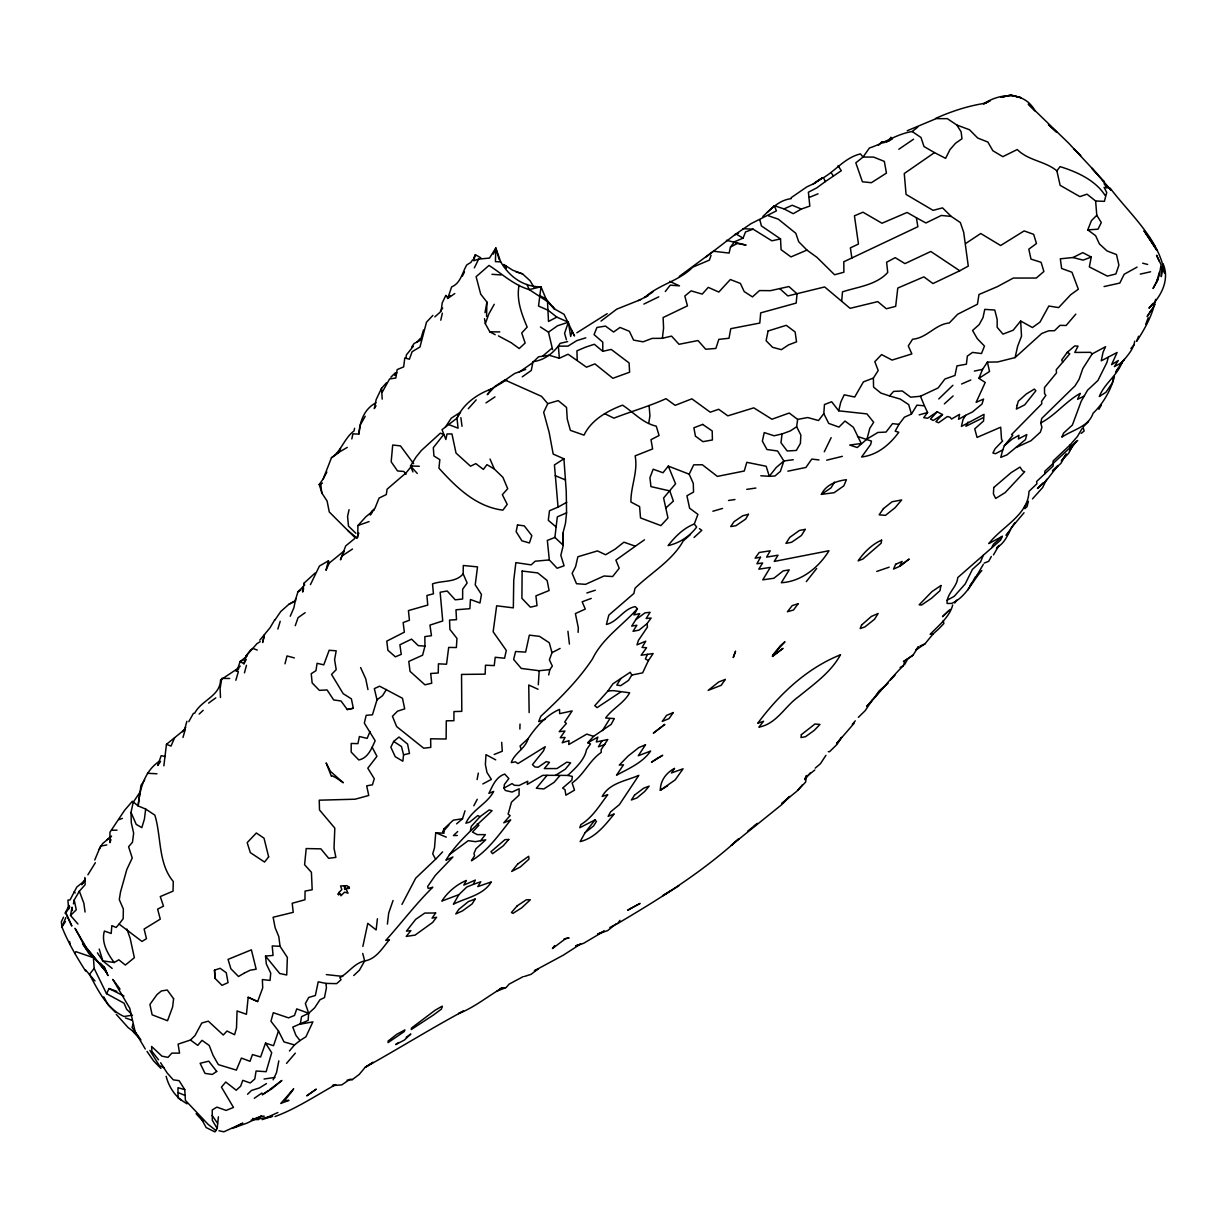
<?xml version="1.0" encoding="UTF-8"?>
<svg xmlns="http://www.w3.org/2000/svg" width="1227" height="1227" viewBox="0 0 1227 1227"><rect width="100%" height="100%" fill="white"/><g stroke="black" fill="none" stroke-linecap="round" stroke-linejoin="round"><path stroke-width="1.5" d="M519.328 372.042L531.981 363.223L538.561 356.796L549.221 355.278L559.343 358.238L568.101 354.22L586.506 367.195L594.926 363.898L612.84 378.299L629.604 372.21L629.098 362.947L611.199 349.419L602.764 351.321L602.779 342.164L594.067 334.618L596.935 327.471L605.478 326.091L613.592 332.026L620.018 327.44L629.39 331.321L633.592 340.124L643.055 341.827L652.15 338.391L662.365 338.315L671.537 336.091L679.022 344.296L698.01 340.539L705.694 349.235L715.878 348.453L718.823 339.373L729.007 338.253L730.771 328.683L759.804 323.054L760.694 312.87L796.17 303.084L797.059 293.805L788.9 286.535L770.495 290.661L759.467 290.569L752.473 296.888L744.206 291.581L740.402 283.452L730.341 279.526L718.807 292.057L708.255 287.363L702.227 294.097L691.092 290.86L684.819 296.029L687.442 305.86L663.117 317.548L663.577 328.161L662.365 338.315M1096.785 215.292L1091.432 220.63L1087.766 229.894L1098.042 229.188L1101.294 222.532L1096.785 215.292L1095.619 200.998L1087.015 194.173L1079.852 196.611L1060.143 185.338L1056.876 170.86C1045.189 161.044 1028.379 160.752 1017.244 149.525L1002.812 156.673L992.842 150.722L987.888 142.071L977.689 138.022L969.499 129.755L956.784 125.001L947.367 118.666L936.14 118.636L907.213 130.752M382.21 399.128L381.536 388.315L386.474 382.778M981.83 570.509C972.029 581.567 966.278 597.043 951.554 603.439L947.075 603.469C946.462 593.515 957.106 587.319 957.72 577.61L1000.572 540.125L1002.275 536.337L988.824 543.592C1001.861 526.582 1028.211 515.171 1028.993 491.367L1036.953 483.745L1036.57 481.536L1044.837 473.775L1044.867 471.153L1077.735 440.478M463.162 573.883L463.3 565.494L477.533 566.874L475.232 584.834L481.459 594.451L479.972 602.978L470.432 599.497L469.88 608.684L455.984 609.773L456.49 619.681L449.542 620.08L449.91 629.436L456.95 638.408L456.383 647.534L448.683 647.427L446.536 664.221L438.438 663.838L438.238 673.01L430.708 673.485L431.735 683.224L424.956 684.819L410.033 671.353L408.806 661.43L422.609 655.187L424.956 646.138L424.849 636.614L431.459 635.693L429.941 625.11L442.732 620.969L440.14 592.258L447.18 590.985L455.232 599.819L462.64 599.021L462.656 589.205L467.134 583.024L463.162 573.883C455.554 582.932 442.625 580.187 432.517 583.899L433.438 593.807L426.904 595.494L427.763 605.08L408.438 610.586L409.435 620.264L403.146 622.549L404.358 632.181L386.781 641.123L387.885 650.249L395.355 656.828L401.244 654.374L399.895 644.773L411.551 639.129L418.269 645.617L424.956 646.138M374.327 509.911L365.876 516.766L357.931 525.524L357.732 537.472L356.72 538.178L358.882 533.116M566.567 512.84L557.319 516.874L554.895 537.426L547.334 540.432L549.328 559.926L557.135 568.254L564.083 565.785L560.831 555.294L563.285 545.325L562.886 533.346L565.478 523.362L566.567 512.84L566.245 491.429L563.929 458.791L553.193 454.097L549.144 432.364L543.668 412.318L547.763 403.668L558.224 400.615L566.521 407.395L567.257 419.082L570.386 430.355L584.021 435.156C591.123 420.063 607.334 410.907 622.534 405.155C633.822 412.471 642.595 423.054 656.246 426.152L659.083 435.508L651 439.665L652.611 448.944L635.141 455.861C638.209 471.751 630.586 486.69 630.923 502.027L639.604 506.598L640.525 517.932L660.908 525.601L667.963 517.963L663.592 497.993L675.556 483.791L668.301 466.107L662.979 472.748L653.163 469.205L649.942 477.732L650.954 486.613L669.804 490.923L673.362 501.091L665.801 508.009M201.535 1119.009L206.136 1127.552L214.909 1131.908L217.194 1128.472L212.317 1120.328L212.225 1109.99L216.888 1107.107L226.09 1110.42L233.483 1107.444L221.443 1087.122L225.737 1082.045L236.228 1090.22L240.691 1086.156L242.747 1080.343L250.231 1082.966L254.787 1078.978L256.09 1071.002L266.136 1071.708L271.704 1052.705L265.523 1043.103L260.615 1056.968L252.486 1054.576L250.001 1061.309L241.397 1058.073L236.382 1070.097L218.375 1064.637L213.084 1055.419L209.188 1045.419L202.01 1040.343L197.762 1045.373L190.476 1040.021L178.084 1044.146L179.556 1053.134L171.841 1053.119L168.007 1057.367L161.918 1056.156L151.611 1046.462L151.903 1051.309L158.559 1059.806M216.105 1130.634L208.023 1124.285L185.4 1100.358L184.756 1089.622L177.976 1087.72L178.084 1097.996L187.01 1103.84M519.88 729.037L520.018 724.053M480.785 257.823L475.37 254.679L473.745 260.738L478.653 259.112L489.466 258.084L495.8 248.084L495.432 261.658L500.723 261.888C509.266 276.52 523.193 287.041 541 286.811L545.984 298.821L554.159 308.744L564.067 314.327L574.512 335.983L571.307 329.986M529.144 712.596L528.745 685.019L538.039 689.252M465.018 810.802L462.502 818.762L453.315 820.157L443.867 828.915L443.99 833.24L435.738 832.704L434.511 847.826L432.732 853.823L435.585 859.253L415.723 878.149L401.965 904.391M578.101 632.38L578.3 627.672L575.386 613.577L585.279 609.083L582.165 601.797L591.23 598.423M265.523 956.063L279.725 973.502L286.719 974.99L287.363 957.428L280.047 946.293L272.225 945.925L273.054 955.434L265.523 956.063L266.336 964.008L270.722 973.149L270.063 980.419L262.363 979.56L262.716 987.873L257.639 1001.569L248.191 997.275L246.428 1014.284L237.056 1010.956L236.52 1027.827L234.587 1034.698L226.995 1031.033L223.253 1035.005L208.299 1021.155L201.765 1023.027L195.032 1035.542L190.476 1040.021M217.194 1128.472L218.406 1116.831M823.808 413.622L824.467 404.542L831.661 401.75L838.731 410.83L866.937 413.898L873.67 422.287L869.79 428.361L866.983 439.067L857.259 447.533L849.682 445.064L861.247 443.499L853.363 427.272L844.989 421.045L838.946 427.103L828.7 423.392L823.808 413.622L818.532 420.539L807.703 417.533L797.657 419.404L789.222 413.024L771.936 419.235L753.777 407.855L727.841 415.846L718.654 409.266L710.264 412.211L691.859 398.836L675.141 405.339L666 398.668C649.037 406.382 631.153 411.444 613.868 418.162L604.558 413.606M308.667 1013.272L308.13 1020.45L292.778 1027.091L295.906 1035.327L300.001 1040.542L305.922 1036.784L312.885 1021.876L300.247 1024.162L301.551 1016.692L308.667 1013.272L314.618 1007.858L319.986 999.729L324.495 997.597L326.428 987.643L325.937 983.41L318.222 981.815L315.354 995.511L308.759 997.428L305.37 1003.533L308.667 1013.272L296.75 1008.901L294.511 1015.45L288.529 1017.858L273.284 1012.704L270.952 1021.232L278.483 1030.987L283.989 1041.892L294.48 1044.959L300.001 1040.542M486.567 316.474L486.935 302.072L480.708 294.158L476.107 276.688L489.021 265.431C501.981 273.759 513.607 285.001 529.19 289.587L541 286.811L538.53 306.044L548.239 310.324L556.828 317.133L568.346 322.21L570.678 336.474L571.935 331.735M519.052 285.354C516.245 299.817 521.628 313.974 527.165 327.103L521.72 332.946L525.141 343.039L519.22 348.529L511.168 342.716L498.453 335.907M1082.076 428.606L1077.367 436.582L1069.929 445.11L1069.683 447.901L1076.355 441.168L1069.499 450.938L1072.643 444.665L1068.809 453.085L1061.324 460.999L1066.248 453.913L1060.88 463.407L1052.444 470.877L1057.904 465.616L1046.462 480.417L1037.428 488.484L1043.134 482.917M841.645 301.259L842.52 291.827C858.01 286.811 876.293 285.063 887.734 272.455L886.6 262.241L895.204 257.655L904.959 263.606L930.818 251.489L959.775 270.768L968.272 266.121L963.686 232.286L960.342 222.547L951.17 216.381L942.52 207.869L933.072 210.354L906.063 194.433L904.268 173.528L934.483 152.608L945.618 158.36L949.974 149.602L955.526 143.252L961.983 138.743L961.109 131.78L956.784 125.001M377.41 918.762L376.137 929.928L367.793 923.348L362.855 946.431M387.395 924.115L388.698 913.057L393.069 900.48M144.648 779.851L140.952 785.449L138.145 805.94L145.676 809.053L154.863 815.127C161.489 836.891 157.961 863.379 173.283 881.477L173.038 891.139L160.262 896.584L163.498 906.124L157.623 909.161L160.277 919.13L144.111 929.038L146.458 938.67L141.979 941.446L119.096 924.084L116.166 927.459L111.841 925.649L111.182 933.486L104.402 931.048C101.059 942.183 107.577 953.885 114.249 962.489L118.82 959.775L125.338 965.051L134.356 957.704L130.169 938.348L126.918 929.069M185.216 729.083L166.458 744.344L163.866 765.832M403.576 754.804L402.855 761.2L395.217 756.691L390.846 747.166L393.698 741.415L398.974 737.028L407.579 744.068L409.481 753.439L403.576 754.804L401.49 746.568L393.698 741.415M449.327 854.682L468.285 840.664L475.478 841.661L485.739 839.805L475.999 848.716L473.99 853.348L474.573 855.725L471.398 860.771C487.686 851.047 498.96 834.728 510.693 819.927L503.76 822.811L510.125 815.587L508.131 814.176L511.475 802.167L519.036 795.188L519.144 788.777L512.073 792.059L505.325 790.479L503.99 788.087L504.404 784.467L508.852 778.562L504.726 774.084C495.877 776.982 492.656 785.817 488.883 793.394L493.653 791.446C487.073 804.13 471.935 809.697 465.877 823.179L469.558 822.182L477.794 815.556L480.018 816.676L489.174 809.943L492.104 810.694C475.999 826.308 457.809 840.802 445.922 860.188L452.932 856.983L435.34 875.372L427.594 886.554L428.238 888.486L432.794 887.228C415.999 903.67 401.612 922.811 385.799 940.388L389.404 939.759C382.425 947.965 376.198 959.069 364.664 960.956C354.281 963.149 348.575 972.934 339.864 977.582L341.029 979.744L336.643 983.625L325.937 983.41M796.645 426.751L790.295 430.938L782.059 433.929L780.97 442.763L787.197 450.969L796.323 450.462L800.403 443.422L800.848 435.033L796.645 426.751L797.657 419.404M145.676 809.053L144.418 819.099L141.826 827.627L136.228 824.391L131.013 812.397L133.222 802.289L139.556 792.795M539.19 670.724L521.26 668.439L513.638 659.451L515.601 651.506L525.631 652.104L529.358 635.141L539.466 636.353L549.282 642.749L551.981 652.657L549.389 659.85L552.365 666.092L549.819 669.62L539.19 670.724L538.3 684.743M405.938 358.207L406.382 354.91L413.254 346.351M1138.595 336.275L1136.585 341.367C1145.021 328.698 1152.859 314.434 1155.65 299.327M660.31 790.295C660.325 780.617 666.169 772.872 674.574 768.332L671.476 772.933L683.086 768.792L675.187 779.866L660.31 790.295L667.611 785.786M1124.039 359.373L1119.484 366.26C1124.515 357.962 1133.349 351.183 1134.714 341.152M952.704 604.957C949.698 617.028 938.44 625.571 930.143 634.328L933.149 633.914L938.778 628.853L943.854 623.546L943.287 620.632M351.812 438.944L352.885 433.883L358.867 434.051C359.756 421.613 364.189 408.836 375.983 402.824M358.867 434.051L360.309 424.941L365.217 416.29M1102.337 180.216L1104.469 181.887L1091.815 168.191L1111.095 190.139L1104.116 183.575L1107.168 187.961L1104.07 187.378L1106.739 192.532L1104.377 201.351L1095.619 200.998M648.761 423.131L649.942 415.83L649.083 405.477M806.614 775.786L805.572 782.151L798.087 789.973M315.078 573.055L304.127 583.101L302.624 592.028L303.621 588.669M485.002 312.67L486.935 302.072M77.945 924.023L70.522 915.449L72.04 907.198L72.439 910.572M477.088 779.59L478.331 773.087M965.68 243.498L980.726 233.513L1000.634 245.507L1024.131 230.921L1033.671 234.342L1036.462 243.529L1028.809 249.188L1030.987 259.112L1041.094 262.302L1043.886 271.474L1036.324 278.038L1013.303 278.069L997.321 286.673L978.977 294.495L977.444 304.235L957.658 314.25L949.269 322.977C935.173 324.281 927.045 338.054 912.581 339.235L908.271 345.953L911.876 353.913L892.075 360.078L881.584 354.588L874.805 361.674L878.21 370.493L873.379 378.085L873.563 387.103L880.894 393.069L889.514 395.938L893.655 391.382L902.32 390.984L910.633 397.18L920.465 396.26L938.149 387.916L944.913 379.02L954.974 375.447L956.953 365.891L966.401 364.189L967.351 356.091L972.551 352.41L981.493 353.545L984.468 346.091L977.275 338.652L972.566 330.492L979.192 324.572L983.011 317.624L984.775 309.357L994.775 310.048L997.168 319.495L997.168 327.287L1002.95 334.127L1013.18 330.216L1020.634 321.014L1032.413 327.517L1039.975 322.149L1048.824 306.029L1058.64 307.609L1070.665 294.756L1078.334 289.219L1071.953 272.225L1061.631 268.483L1060.312 258.805L1072.95 257.532L1082.781 252.639L1091.263 257.041L1089.346 266.919L1107.337 276.106L1115.895 273.974L1118.886 265.124L1116.493 254.572L1107.061 250.952L1099.423 243.958L1095.619 235.691L1087.766 229.894M73.436 903.854L74.203 899.989L79.341 891.201L85.123 884.744L84.862 877.428M295.738 598.684L293.897 607.794L290.232 616.245M470.401 830.587L471.26 826.431L480.018 816.676M354.572 428.284L354.02 430.953C344.25 438.146 341.336 451.229 331.459 457.748L323.238 478.837L319.173 484.558L322.103 493.147M548.714 674.957L549.819 669.62M1113.38 378.085L1112.368 382.885L1105.91 392.303L1099.315 396.52C1104.3 383.606 1116.999 375.845 1121.984 362.517L1115.634 372.333L1118.242 368.023M349.066 509.696L347.578 516.475L348.483 526.107L355.861 533.27M1002.766 449.864L1000.772 457.349L1006.953 454.864L1025.419 439.634L1026.8 434.542L1018.441 438.975L1018.947 435.294L1012.168 439.082L1004.33 445.738L1002.766 449.864L995.557 453.699L992.904 453.039L995.189 448.607L1002.582 440.999L1001.523 439.312L1000.711 427.195L977.06 437.41L974.744 428.867L983.548 420.999L984.023 414.327L961.447 426.413L962.965 419.665L965.511 415.386L972.474 411.95L981.983 404.066L983.563 399.082L976.14 402.349L985.22 382.487L978.901 378.33L982.551 369.373L987.413 362.103L997.689 361.965L1015.082 357.578L1041.723 333.499L1048.594 330.83L1054.53 330.676L1060.021 325.339L1066.125 325.492L1075.803 314.127M440.784 320.201L442.349 313.146M339.173 892.366L337.824 894.146L338.652 894.682L339.173 892.366L341.827 889.529L340.554 885.971L347.026 885.695L349.189 887.29L349.358 888.333L345.891 888.762L344.45 885.863L344.649 889.452M851.875 258.161L850.388 247.869L858.455 244.05L854.437 215.829L862.98 212.21L881.983 223.237L907.121 212.455L916.37 217.746L917.873 226.719L843.793 261.78L843.885 272.225L834.575 274.756L816.998 257.379L806.937 250.093L790.955 256.918L781.093 249.695L780.525 238.928L771.875 240.814L753.117 229.173L745.525 231.934L743.087 238.13L734.574 241.719L730.479 247.056L729.099 253.084L713.439 251.228L679.252 276.428M1015.082 357.578L1017.658 346.244L1021.524 336.183L1020.634 321.014M838.731 410.83L840.74 402.18L844.222 394.803L854.698 397.027L863.425 381.873L873.379 378.085M1016.247 447.456L1030.956 440.738L1040.327 432.226L1041.938 427.333L1040.711 422.993L1041.784 418.376L1075.036 385.861L1079.131 379.22L1082.797 368.606L1092.168 353.913L1105.573 346.689L1103.042 352.241L1101.263 360.83L1117.107 352.471L1111.601 364.618L1118.272 360.508L1114.361 366.612L1120.067 363.606L1123.963 359.956M264.449 634.712L262.609 642.534L264.234 636.046M285.001 663.807L286.995 655.939L294.373 657.917M238.667 668.715L236.857 671.276L240.109 661.568L243.974 663.761L245.891 656.215L250.385 650.218L252.946 648.423L257.225 650.065M310.431 584.65L319.449 566.03L328.407 560.846L325.983 570.31L329.235 563.086L344.296 550.831L340.446 559.834L345.707 545.923L354.542 538.668M1108.272 357.272L1106.938 362.41L1097.92 380.508L1087.582 390.171L1081.217 401.229L1072.383 425.033L1063.61 433.054L1061.815 437.165C1072.551 429.787 1088.533 426.965 1093.088 413.254C1103.334 403.376 1110.788 390.232 1114.453 376.52M549.328 559.926L535.187 561.214L531.153 564.88L515.861 562.61L513.745 580.371L513.331 607.856L496.659 605.801L493.147 631.767L506.276 650.402L504.588 658.224L495.217 657.273L494.236 665.601L485.493 665.203L485.156 674.16L461.551 674.421L461.797 711.353L453.959 711.568L453.898 720.694L446.291 720.816L446.122 739.007L430.631 738.792L430.784 747.396L423.698 748.209L396.643 726.568L392.456 716.277L397.533 711.169L404.711 708.853L402.471 698.27L379.618 686.2L374.342 688.608L377.011 699.835L372.441 714.804L366.183 715.326L364.327 723.148L375.171 740.755C371.597 748.439 368.161 758.01 358.805 759.973L351.167 752.059L351.198 743.47L357.931 743.623L359.404 736.537L367.149 738.378L370.017 731.522M278.82 1060.88L276.535 1072.582L273.13 1079.837M244.464 672.856L246.474 665.31M184.357 730.464L186.887 721.292M182.992 737.458L185.308 729.298M1159.515 271.842L1156.524 282.072L1153.043 288.514L1158.227 278.882L1156.524 282.072L1159.208 275.554L1161.095 264.787L1156.57 255.231L1159.224 261.228M235.845 680.264L238.375 671.614M133.022 1024.177L132.056 1027.382L140.936 1039.944M423.499 330.032L420.401 340.339L414.128 343.483L411.643 347.134M277.854 629.052L280.201 621.322M303.268 586.598L297.931 591.813L295.201 600.77L288.805 604.359L280.738 611.537L274.833 620.187M879.82 691.108L866.676 706.476C879.483 693.163 890.235 678.454 903.455 665.617L904.345 662.718M443.867 828.915L442.855 831.921L448.867 825.127M94.755 860.004L100.537 846.139L106.81 844.928M711.047 255.308L709.405 260.109L692.672 267.195C679.681 280.799 658.776 284.465 644.65 297.532L652.856 291.949M295.247 625.709L298.069 617.672L305.14 612.702M110.967 839.713L109.924 842.612L109.955 832.197L124.648 810.234L132.378 801.246L138.145 805.94C139.633 789.099 144.679 770.786 159.694 761.031M646.951 623.745L639.052 630.111L633.04 631.307L636.844 625.249L631.706 626.123L635.77 619.696L645.034 612.825L650.111 612.319L646.154 618.485L651.138 618.04L646.951 623.745L647.488 626.997L638.423 640.417L636.982 644.865L645.77 641.184L642.058 647.442L646.583 647.703L641.107 655.233L653.132 653.546L648.393 660.586L642.641 672.856L631.813 675.049L628.546 680.371L620.724 685.663L616.782 685.08L620.939 678.454L630.218 672.258L631.813 675.049M495.217 334.71L489.834 331.857L485.325 323.744L488.837 313.943L494.251 304.296M983.287 555.248L980.511 562.058L972.397 569.42L965.204 583.945L954.192 596.368L947.029 600.279M694.283 524.021L696.645 527.043C689.896 536.245 679.221 543.208 668.117 545.601C674.973 536.736 683.638 528.07 694.283 524.021L697.918 514.374L689.605 508.193L686.921 495.754L693.531 492.088L693.301 483.453L689.191 474.189L668.301 466.107M1145.696 324.342L1148.242 317.716M381.536 388.315L376.168 399.557L374.296 408.576L376.014 405.738M493.346 254.127L495.8 248.084L500.723 261.888M806.308 775.541L804.605 779.636L810.28 772.857M278.483 1030.987L273.544 1045.711L265.523 1043.103M831.154 437.656L824.283 451.797M65.813 917.658L61.917 926.876C67.991 942.367 76.626 956.953 85.568 971.017M620.678 691.982L597.104 707.626L594.758 705.694L607.948 690.97L613.285 690.632L629.65 692.795C623.745 703.424 612.396 708.531 605.617 718.01L614.344 718.593L611.107 724.405L593.561 736.353L586.782 734.099L568.761 744.559L569.021 740.602L562.227 742.795L565.064 737.458L560.294 737.734L564.926 731.047L559.19 731.675L566.353 723.455L564.711 721.997L572.135 710.924L559.665 713.623L559.527 709.405C546.429 714.988 536.015 726.813 528.131 738.608C525.463 748.562 514.466 753.087 511.245 762.611L515.355 761.86L517.978 763.562L545.233 746.691L543.408 751.001L532.472 764.62L534.88 766.921L538.147 767.258L546.26 761.645L549.497 762.335L544.313 768.577L556.951 768.562L566.782 762.182L570.616 762.811L565.294 769.191L555.524 775.341L542.825 775.326L527.273 784.421L527.763 781.246L519.067 785.495L514.358 785.265L512.058 783.593L503.99 788.087M174.556 737.872L171.013 746.077L166.458 744.344M647.457 654.328L645.387 658.945L648.393 660.586M1014.867 522.748C1008.579 530.938 1006.738 541.935 997.091 547.349M69.249 905.495L65 913.241M340.539 448.561L338.545 452.84L331.459 457.748M473.285 884.391L475.309 880.081L463.821 885.112L466.352 880.449C456.567 884.529 447.564 892.167 441.873 901.063L458.929 894.621L466.781 887.029L473.285 884.391L480.769 881.784L477.809 886.6L491.352 881.906C483.162 895.25 466.475 897.673 453.392 904.176L458.929 894.621M63.513 917.183L61.35 921.738L61.917 926.876L65.506 921.477M445.846 295.339L442.195 302.931L441.107 311.29L434.849 316.888M689.191 474.189L693.7 464.849L702.335 464.757L717.381 476.398L744.252 471.015L746.814 462.334L766.169 466.26L769.283 476.306L774.958 475.999L780.387 471.352L783.869 460.969L777.581 450.984L766.982 449.527L762.366 441.153L764.222 432.579L774.099 435.784L782.059 433.929M131.335 1013.962L126.657 1009.3L124.034 1003.195L106.55 993.686L109.065 988.563L116.841 991.355M473.561 258.391L475.37 254.679M474.343 267.854L478.653 259.112M1046.692 479.312L1042.613 487.579L1032.505 498.868M462.395 276.09L464.481 271.919M991.784 547.595L993.471 544.221L1002.275 536.337M74.893 953.578L75.859 951.646L93.421 957.689L94.157 968.425L106.55 993.686M968.026 422.073L965.894 426.26L983.103 417.747M290.155 1093.426L293.652 1088.855L280.768 1103.456L288.974 1100.374L284.603 1100.619L291.52 1091.861M890.971 137.225L889.1 140.829L883.823 142.071M243.974 663.761L246.259 659.359M323.238 478.837L326.842 472.058M473.821 805.771L477.257 799.314M95.369 862.704L87.884 874.82M965.511 415.386L958.563 419.281L959.56 414.358L951.523 419.051L950.265 417.364L947.428 416.505L938.594 422.763L935.894 421.613L942.505 414.573L937.183 411.766L927.643 418.238L923.732 417.671L927.581 412.517L924.437 405.815L916.937 405.155L911.462 414.051L904.422 417.165L898.931 424.389L895.189 431.183L898.777 432.257C889.713 444.665 877.366 455.064 861.615 456.996L870.664 444.45L871.461 441.107L857.504 436.429M904.636 664.543L907.873 658.669L912.949 655.249L918.486 646.675L915.664 650.203L924.928 643.884L933.149 633.914M991.324 556.506L988.671 561.322L984.177 563.101M188.789 721.645L193.391 713.408L194.725 713.148C201.259 700.234 220.216 696.154 220.538 679.973L238.36 668.132M382.318 392.042L389.619 378.898L395.815 378.039L397.165 369.603L403.668 366.888L404.787 357.916L409.373 359.22L412.119 351.704L419.987 346.98L426.505 322.18L432.901 315.385M690.464 534.512L683.178 541.03C672.043 560.923 651.108 572.626 635.034 588.254L633.853 593.485L608.807 615.141L606.399 624.466C617.917 621.736 623.607 608.638 635.233 606.613L637.365 608.73L633.899 614.926L639.742 613.623L635.77 619.696M967.842 589.942L975.542 576.644M585.034 832.719L580.156 841.63C595.371 837.826 605.018 825.25 614.19 813.946L608.132 816.354L610.617 811.86L619.39 804.621L638.807 775.372C625.893 781.032 609.62 782.857 602.181 796.446L607.764 794.697C599.42 805.479 592.917 817.136 580.862 824.575L579.804 827.704L595.049 819.897L596.429 821.415L593.531 826.001L585.034 832.719L595.049 819.897M1098.871 409.358L1101.325 405.109M567.764 775.418L572.303 776.415L571.889 780.157L562.626 788.071L564.987 789.697L565.892 795.188L574.497 790.157L572.119 782.964C583.914 774.712 589.405 760.51 601.23 752.427L601.123 749.636L607.794 739.513L596.291 741.967L597.871 737.105L587.81 742.78L590.494 743.93L586.506 749.682C584.543 760.126 575.187 768.301 567.764 775.418L555.524 775.341M993.441 554.941L999.023 545.371L996.462 548.607M609.896 718.562L602.426 730.617M274.633 619.988L270.093 627.687L259.756 640.218M99.172 849.36L102.562 843.639L111.182 836.446M411.797 465.877L405.938 473.008L387.118 489.174L386.306 494.558L379.066 498.085L374.956 508.3L371.781 511.184L370.186 514.987L372.256 512.441M834.452 482.104L831.047 487.84L821.4 494.374L834.115 492.702L843.808 485.877L846.431 479.711C836.477 480.923 825.97 484.68 821.4 494.374M602.104 740.617L598.408 746.814L604.88 744.498M85.246 879.053L81.718 884.713L84.954 880.541L76.795 887.06L70.077 899.882L67.914 900.127L68.62 909.238M386.444 689.467L382.579 695.632L377.011 699.835M977.244 575.003L975.572 577.641L983.287 564.451M1151.432 309.94L1147.153 316.581L1154.944 304.48M854.145 723.24L836.615 743.562L841.63 737.35L837.029 744.39L829.483 751.768L828.302 751.645M825.924 755.341L820.464 763.669L815.234 768.148M69.755 906.937L65.691 913.103L71.841 926.048L66.442 914.13M445.34 427.18L451.26 418.192L460.524 412.149L456.981 418.177L442.042 429.649L445.876 439.527L446.996 433.975L451.95 433.929L456.03 453.085L470.524 466.199L475.831 463.622L483.377 469.42L486.95 464.65L494.358 469.067L502.901 477.318L507.717 488.683L502.349 494.696L507.211 504.374L502.886 510.156C475.953 506.736 456.337 487.364 438.944 468.193L439.833 459.665L433.898 455.953L433.33 447.671L443.699 434.481L440.355 433.177L421.336 450.508L416.03 457.088L410.524 465.969L412.932 471.935M470.708 262.639L472.61 259.802M875.955 695.571L879.192 690.847L888.072 683.286M609.85 927.474L617.81 923.456L619.942 920.373M1023.686 508.131L1028.41 501.291L1027.06 506.613L1024.836 508.699M954.744 603.055L956.784 600.11M607.948 690.97L612.887 683.853L620.939 678.454M182.685 731.767L185.722 727.396M969.959 585.647L971.999 582.748M160.553 761.492L157.792 765.433L161.182 755.648L165.139 756.538M872.167 700.264L865.142 710.724L858.348 717.32M1092.168 353.913L1090.481 352.333L1074.791 352.425L1078.042 346.137L1074.668 345.953L1067.291 352.318L1061.738 359.925L1062.643 362.272L1056.232 369.772L1056.524 372.885L1044.499 387.548L1044.53 393.484L1045.849 395.401L1041.539 401.382L1041.815 403.79L1011.6 434.511L1012.781 435.34L1004.33 445.738M1010.189 529.711L1006.063 535.371L1008.916 532.426M440.447 311.045L442.686 308.054M816.676 568.469L806.292 581.629M119.096 924.084L123.191 918.655L123.36 909.008L119.28 899.621L120.491 892.075L126.826 869.452L132.24 858.026L128.59 846.753L132.485 842.197L133.651 833.164L131.289 822.765L131.013 812.397M1056.876 170.86L1060.082 166.611C1077.199 172.01 1095.328 180.078 1105.282 195.676M554.619 945.649L552.426 948.532L565.647 938.655L569.098 937.934L564.052 938.885M480.585 840.786L485.371 834.636L477.196 834.621L472.472 832.075L478.867 825.25L477.272 823.716M450.002 295.554L447.732 298.452L446.367 295.753M1088.548 421.628L1083.012 427.011L1084.131 431.045L1081.156 433.407M665.279 291.505L670.249 285.155L679.482 285.86L669.666 281.351M94.157 968.425L89.464 974.376C97.991 990.128 106.979 1009.039 124.111 1016.493L132.516 1015.143M394.711 375.416L396.812 372.763M1024.024 512.748L1010.849 528.392M547.043 775.326L536.352 788.255L543.868 788.93L554.098 782.335L559.819 775.694M295.308 1053.149L286.535 1063.395M289.419 1051.002L294.48 1044.959M852.32 724.375L855.28 720.847M365.324 1067.291L373.1 1062.291L365.217 1067.275L359.22 1074.423L352.379 1079.576L347.072 1080.205M1062.643 362.272L1069.775 353.821L1067.291 352.318M1152.874 303.514L1148.932 308.161C1160.911 297.103 1170.144 279.879 1163.027 263.698M1130.895 348.545L1134.208 344.695M802.427 784.851L797.013 791.078L781.829 803.486L789.743 796.446L781.783 804.605L731.369 845.25L738.961 838.624C702.427 872.029 660.08 898.486 617.81 923.456M767.304 212.363L774.344 205.722L784.038 208.912L793.24 213.682L801.369 209.05L809.82 206.09L808.394 192.21L816.783 187.869L825.204 181.673L823.578 177.608C836.124 170.139 845.265 157.531 860.434 153.896L863.056 157.041L873.624 157.102L884.33 161.381L886.446 173.084L871.369 182.716L862.412 181.765L855.817 162.823L863.056 157.041L869.391 148.007C884.069 143.222 897.014 133.896 912.182 131.534L917.888 127.01M245.891 656.215L257.041 643.577L260.231 641.66M468.285 408.729L476.199 399.864M587.81 742.78L593.561 736.353M416.689 342.394L420.125 338.591M952.904 385.278L938.762 398.944M937.183 411.766L930.495 419.067L933.272 420.462L942.505 414.573M240.247 666.077L235.722 670.878L238.483 668.47M890.572 679.835L895.127 675.049M435.585 859.253L442.579 851.921M878.44 145.353L881.538 142.179L884.636 142.516M390.846 377.226L395.447 372.686M791.231 198.636C779.268 200.016 771.139 208.866 762.795 216.519M70.522 915.449L76.273 909.821L74.203 899.989M1069.929 445.11L1053.149 460.938L1053.088 466.045L1044.837 473.775M247.547 1094.269L251.596 1090.389L259.464 1087.95L266.489 1083.579M457.686 831.523L453.438 835.572L457.318 835.464M882.198 688.546L886.078 684.85M950.051 609.466L942.489 616.675L948.9 610.601M706.016 256.934L735.924 233.928L743.087 238.13M353.744 975.526L359.419 970.204L364.664 960.956L362.732 953.425M208.605 703.102L215.799 697.856M199.142 714.083L203.207 710.31M694.037 537.472L701.813 530.355L699.451 528.653M528.131 738.608L520.049 746.016L521.383 749.467M944.361 403.882L953.088 395.968M637.365 608.73C622.396 625.617 602.442 638.285 592.442 659.006C578.162 680.479 559.589 698.823 540.754 716.307L538.73 721.599L545.064 719.359M456.582 823.869L462.502 818.762M542.533 356.213L551.675 348.453M731.369 845.25L732.596 844.253M107.224 839.667L111.534 836.185M601.015 321.075L616.736 309.158L640.663 299.603M615.923 923.977L607.656 930.587L597.626 934.13L604.39 931.002L583.607 943.318L575.586 945.956M806.676 776.507L814.82 769.989M754.298 825.909L757.458 823.409L747.611 831.2M247.148 656.062L240.109 661.568L243.36 659.988M898.824 149.265L913.563 139.203M774.344 205.722L776.415 210.875L751.077 223.621L734.758 234.756L738.593 233.038M635.371 546.199L615.893 560.125L619.221 568.285L612.61 576.552L604.021 576L585.54 584.343L576.491 583.715L572.135 573.316L575.586 566.721L577.871 556.767L597.472 550.908L605.586 554.757L615.141 549.144L623.899 542.181L635.371 546.199L644.466 539.819M269.771 1089.484L281.873 1080.481L272.057 1088.61L262.271 1094.791L268.437 1090.466M825.204 181.673L841.293 170.722L838.056 165.66M522.242 376.858L531.276 370.477L533.024 361.658C544.481 360.309 553.99 352.747 560.156 343.345L567.61 341.581M540.417 326.995L548.469 332.149L557.595 325.738L568.346 322.21L564.589 333.315L566.429 339.726M406.152 1037.321L410.846 1034.024L404.389 1040.067L395.631 1044.576L398.591 1042.551M454.788 293.544L447.732 298.452L451.597 286.934C460.815 283.115 462.196 272.716 466.705 265.001L469.895 262.946M254.326 1098.272L261.949 1093.012M341.766 556.153L352.486 549.036M813.348 183.851L821.569 178.36M814.421 183.314L822.673 177.777L815.173 182.516M912.949 655.249L903.44 661.598L907.873 658.669M485.969 402.901L495.002 396.888M523.147 976.646L509.098 984.146L506.122 987.551L499.987 988.609M347.287 447.395L337.21 453.254M563.929 458.791L554.435 464.926L558.04 507.119L549.481 510.739L548.3 520.309L556.076 526.935M978.901 378.33L989.529 371.49L987.413 362.103M607.196 313.667L576.843 332.793M365.217 1067.275C398.162 1048.978 430.033 1029.054 463.499 1011.048L458.622 1013.487M791.124 197.716L806.937 186.826L815.572 182.838M678.807 885.879L662.58 895.771L670.709 890.909M498.177 990.373L502.134 987.95C487.548 996.431 474.512 1007.382 458.637 1013.563M866.983 439.067L877.857 432.471L886.032 432.073L892.566 423.606L898.931 424.389M297.931 591.813L300.83 590.064M488.821 390.431L501.858 382.839M1137.092 267.118L1124.193 274.25L1119.806 283.069L1104.085 286.551M558.04 507.119L566.751 502.288M234.909 1127.49L242.777 1123.134L223.897 1131.8L218.943 1130.757M886.554 142.102L892.504 138.835M900.112 667.442L903.455 665.617M482.825 783.946L491.367 779.375L486.981 772.504L485.386 764.528L485.984 754.666L495.693 759.85M730.479 247.056L737.258 243.467L746.093 245.093L726.461 240.323M658.761 296.827L643.884 304.081M551.981 652.657L560.11 648.439M556.828 317.133L548.5 321.459L547.503 301.612L529.19 289.587L527.012 284.465M638.485 300.523L648.224 295.6M288.805 604.359L295.661 600.877M506.766 380.063L500.969 382.962L514.496 373.575L525.662 369.419M1040.711 422.993C1055.373 415.293 1065.68 401.505 1080.235 393.376L1077.597 399.281L1084.423 395.999M959.775 270.768L932.949 283.56L923.885 276.857L897.781 288.054L895.679 306.351L886.323 308.759L877.78 301.612L850.081 308.33L824.651 286.949L787.857 295.937L779.805 288.667M338.652 894.682L340.554 893.808L340.891 895.771L344.572 892.152L348.039 893.149L345.891 888.762L349.189 887.29M534.573 970.649L537.993 969.069L531.061 974.345L524.374 976.477M935.526 118.467C951.677 111.182 969.039 105.537 986.508 103.083M231.934 1128.472L247.133 1123.073L261.581 1116.095L253.084 1119.223M983.609 103.774L990.051 100.844L983.839 103.681C1000.189 93.007 1024.422 90.997 1035.051 110.921L1028.241 104.05L1068.656 143.16L1097.889 174.587M252.716 1118.426L256.029 1119.269L267.103 1117.383L277.885 1112.521M784.038 208.912L792.213 205.246L801.369 209.05M534.389 970.756L563.316 955.158L580.647 944.023L575.647 945.864M319.173 484.558L322.486 483.085M961.615 384.005L970.818 379.971M920.097 645.969L924.928 643.884M809.498 197.302L818.026 193.835M494.174 754.482L502.288 751.246L501.674 742.35M889.176 567.181L876.722 571.429M496.858 991.186L505.202 987.888M369.066 521.598L357.931 525.524M1091.263 257.041L1083.15 260.124L1072.95 257.532M119.096 819.59L122.393 818.378M214.526 970.204L220.108 968.287L226.259 972.735L228.053 982.612L222.01 985.358L215.032 978.379L214.526 970.204L215.032 978.379M586.843 592.963L595.31 590.233M262.118 1119.622L272.639 1116.248L267.103 1117.383M585.816 337.824L576.828 340.6L568.009 346.121L558.377 346.152L559.343 358.238M712.887 511.23L722.534 508.438M919.161 414.895L927.581 412.517M1140.297 274.112L1150.604 271.78M842.336 456.337L826.676 460.186M275.032 1116.555C296.397 1108.656 315.952 1095.558 335.769 1084.561L332.379 1085.573L341.735 1084.913L350.109 1079.208L352.379 1079.576M787.857 471.183L805.924 467.456L811.768 459.082L818.992 459.941M251.198 1120.098L257.225 1118.641M347.272 709.543L353.33 708.24L351.382 698.838L343.177 693.669L331.535 674.421L336.213 669.635L334.588 659.712L336.198 650.816L329.158 650.279L323.775 664.85L317.087 663.301L315.937 670.694L311.229 673.7L312.164 682.933L319.388 690.356L327.088 689.942L333.652 699.942L341.014 700.985L347.272 709.543L353.33 708.24M974.33 371.075L982.551 369.373M728.516 500.493L734.958 499.527M264.05 1079.024L274.955 1077.429M746.737 489.358L755.878 488.055M793.256 459.726L783.869 460.969L776.139 467.594L769.283 476.306L760.832 475.754M260.691 1116.371L264.265 1116.156M111.688 830.265L116.994 830.158M489.834 331.857L499.757 331.904M229.679 678.47L221.78 678.393L220.108 688.531L220.477 697.503M253.529 1119.545L258.682 1119.591M419.312 466.26L410.524 465.969L417.257 473.453M147.424 773.286L156.949 773.762M742.841 228.697L753.117 229.173M326.336 974.591L342.701 976.401M491.966 274.296L501.061 274.94M951.17 216.381L941.278 215.477L925.925 222.977L916.37 217.746M114.249 962.489L102.823 960.879L97.424 952.858M881.538 142.179L883.808 142.608M1142.644 263.191L1147.659 264.465M889.514 395.938L900.25 399.066L908.67 404.588L911.462 414.051M515.923 271.842L522.564 273.897L530.095 280.768L533.883 287.103M768.393 215.768L778.301 219.173L795.802 233.283L798.7 241.704L806.937 250.093M125.522 1017.981L132.301 1020.358M522.564 273.897L512.656 270.201L503.73 264.465L505.739 266.55M449.097 424.726L458.07 428.162L456.981 418.177C463.07 404.128 477.134 394.082 491.275 389.036L487.288 394.695L495.156 386.198L504.91 380.002L541.521 396.336L547.763 403.668M178.206 1092.643L184.878 1095.358M555.233 475.662L565.463 479.926M435.738 832.704L446.275 837.151M164.035 1067.674L159.372 1065.68L149.878 1050.389M248.191 997.275L257.639 1001.569M109.065 988.563L123.942 996.033M539.328 295.4L545.984 298.821M934.483 152.608L923.992 146.534L921.002 137.516L912.182 131.534M734.574 241.719L737.258 243.467M181.059 1099.929C173.682 1094.331 168.375 1085.297 166.151 1076.278M780.525 238.928L761.4 225.906L759.804 219.679M135.277 1033.042L128.007 1027.459L116.243 1014.315M356.459 537.564L348.698 531.368L329.281 511.981L327.088 501.015L321.689 492.825L320.738 483.576M112.163 968.41L102.823 960.879L99.203 949.069M602.764 351.321L594.328 344.266L585.601 347.149L576.935 350.83L577.211 360.109M1048.425 124.51L1056.846 132.363L1049.146 125.323M554.895 537.426L563.285 545.325L562.886 533.346M115.461 1012.336L108.221 1005.005L103.774 996.861M347.947 530.493L355.278 537.932M100.353 963.149L104.28 967.137L107.915 975.48L104.28 967.137M133.329 1032.014L139.019 1037.858M160.921 1068.441L153.528 1060.849L147.025 1051.386M547.503 301.612L554.159 308.744M74.141 891.814L75.2 892.934M196.121 1113.748L203.329 1121.601M102.163 966.83L86.78 948.348L75.046 928.318L84.019 944.959L106.55 972.351L98.467 962.198L88.957 953.655L82.546 943.548L86.442 949.146M85.323 969.683L95.016 980.956M1110.159 188.13C1130.174 214.587 1159.3 239.158 1164.576 273.207L1163.809 268.452M120.031 989.1L112.823 979.407L129.755 1008.257L135.215 1032.014L145.292 1049.024M406.045 474.266L403.836 471.459L397.533 470.953L391.183 461.797L392.701 445.018L400.462 445.892L413.652 463.699M552.687 306.413L554.665 309.005M831.477 173.222L833.348 175.906M212.102 1115.374L217.562 1123.288M1149.086 237.225L1155.128 246.55M184.756 1089.622L179.065 1080.65L173.283 1079.837L167.209 1073.042L160.614 1062.735M372.134 747.197L376.95 756.323L367.793 768.194L374.296 778.746L372.425 784.789L366.704 785.847L368.744 795.479L355.14 799.206L319.235 800.188L319.511 809.973L334.818 828.118L334.02 848.271L335.891 857.366L328.667 858.317L320.876 848.854L306.198 848.563L304.603 864.728L311.413 872.305L312.179 889.774L305.078 891.078L304.956 899.759L292.195 903.271L293.238 912.336L273.115 917.244L275.124 927.719L278.82 936.646L280.047 946.293M360.6 667.534L365.738 678.853L367.962 689.574M490.018 459.082L494.358 469.067M920.465 396.26L924.437 405.8M79.341 891.201L83.865 903.241L85.062 912.029M328.407 560.846L329.235 563.086M495.8 248.084L499.22 259.649M548.469 332.149L552.595 349.618M304.127 583.101L304.603 585.294M569.42 644.083L567.932 631.292M69.586 941.492L70.062 944.177M484.527 318.698L485.325 323.744M460.877 417.64L462.027 426.29M505.923 265.876L506.184 268.36M522.135 571.046L521.904 598.316L530.371 607.196L537.043 605.632L535.923 595.877L549.098 590.524L547.135 580.494L537.763 572.932L522.135 571.046M441.659 1007.536L441.551 1008.993L433.683 1014.852L411.26 1029.545L411.536 1028.011L434.987 1010.327L442.18 1006.171L441.659 1007.536M940.925 585.54L939.989 590.678L931.477 598.301L921.492 605.064L919.176 604.788L931.999 591.567L940.925 585.54M1162.26 266.443L1161.309 276.489L1162.26 266.443M733.301 657.442L735.494 651.338L733.301 657.442M173.605 998.717L172.624 1006.968L167.532 1020.726L152.133 1014.821L149.909 1004.453L156.979 994.591L161.397 990.956L167.24 990.02L173.605 998.717M801.369 734.651L800.986 737.534L805.464 736.721L814.207 730.418L819.943 724.451L814.958 724.007L801.369 734.651M881.599 540.171L881.155 543.224L862.842 559.052L858.164 560.846C863.869 552.38 872.259 544.144 881.599 540.171M993.778 487.502L993.41 493.806L995.664 498.453L1005.174 492.579L1024.714 471.674L1022.597 470.923L1019.99 467.073L1011.094 472.671L993.778 487.502M388.392 1040.833L388.069 1042.628L404.297 1031.524L404.879 1029.928L396.766 1034.3L388.392 1040.833M517.503 524.926L516.153 531.69L521.904 540.8L529.404 542.963L531.858 535.647L524.266 525.877L517.503 524.926M1017.183 405.171L1016.385 409.082L1024.698 404.864L1035.879 390.769L1034.361 389.082L1026.278 394.005L1018.272 401.229L1017.183 405.171M768.102 330.968L766.093 340.723L772.596 347.318L781.384 349.664L788.516 344.91L796.538 341.842L795.142 331.98L786.277 325.324L768.102 330.968M343.177 782.627L336.014 777.811L332.226 775.817L331.413 776.384L326.137 762.918L330.354 771.292L343.177 782.627M861.569 625.049L860.188 628.531L864.897 626.92L874.514 619.267L878.164 613.469L871.354 616.46L861.569 625.049M895.633 564.297L893.547 569.083L899.682 566.307L908.977 559.19L899.682 566.307L902.152 561.429L895.633 564.297M840.464 654.819C830.878 672.381 814.13 683.945 798.946 696.399C784.958 706.046 776.998 723.731 758.899 727.151L763.577 721.261L757.734 723.286C779.16 694.405 806.799 668.224 840.464 654.819M760.51 557.257L756.936 563.76L762.642 562.978L758.823 569.175L770.311 567.426L762.78 579.834L773.869 578.254L783.24 570.877L789.222 569.88L781.338 582.718C801.461 581.583 818.823 567.365 828.977 550.739L774.252 561.429L778.025 555.202L766.614 557.104L770.219 550.816L759.191 552.487L755.111 558.162L760.51 557.257M748.439 514.282L745.648 519.082L735.924 525.708L730.709 526.567L734.007 521.705L742.642 515.815L748.439 514.282M645.509 744.789L638.285 755.725L650.617 751.077C642.442 762.872 628.577 768.639 616.537 775.173L623.5 764.804L619.267 765.096L628.178 755.985L638.899 747.534L645.509 744.789M475.125 899.038L472.165 903.87L462.487 910.894L455.754 913.962L458.76 909.452L468.377 901.6L475.125 899.038M805.219 529.374L801.446 535.478L791.63 542.257L785.955 543.377L789.774 537.365L799.467 530.432L805.219 529.374M634.528 795.127L631.384 799.989L636.89 797.949L644.727 791.461L649.16 786.124L643.746 788.163L634.528 795.127M883.44 508.607L879.146 514.834L885.465 515.355L895.143 507.671L901.646 499.956L892.075 501.766L883.44 508.607M435.631 912.995L432.057 918.133L436.597 917.259L432.671 922.413L415.079 935.112L406.229 936.416L410.861 930.649L406.444 931.155L415.646 919.391L424.787 913.072L435.631 912.995M725.28 679.451L721.185 685.31L708.163 690.387L718.731 681.951L725.28 679.451M673.301 712.55L669.037 718.608L662.227 721.399L666.537 715.418L673.301 712.55M798.148 603.73L793.501 610.003L787.412 611.736L792.197 605.617L798.148 603.73M268.652 856.891L264.541 862.044L250.339 852.642L247.179 842.642L256.336 833.01L264.02 838.179L268.652 856.891M517.671 864.053L511.705 871.446L520.248 867.014L528.99 859.161L528.684 856.277L517.671 864.053M780.495 645.663L772.504 655.463L784.958 641.752L780.495 645.663M517.227 905.817L511.429 912.505L512.963 913.363L521.751 907.796L530.34 899.774L526.306 899.805L517.227 905.817M508.776 839.452L503.223 845.863L492.564 853.701L490.969 851.722L504.941 839.667L508.776 839.452M664.651 724.497L653.454 733.086L664.651 724.497M777.136 652.764L772.335 656.491L783.025 648.362L777.136 652.764M316.075 1089.269L306.934 1095.711L316.075 1089.269M216.719 1071.447L212.286 1074.423L205.001 1073.395L200.124 1063.288L208.759 1061.171L216.719 1071.447M657.043 758.501L651.552 762.182L662.703 755.28L657.043 758.501M630.402 908.547L627.626 910.296L640.08 903.425L630.402 908.547M244.357 973.072L238.498 976.508L230.875 968.778L228.069 959.376L251.382 949.836L256.167 969.192L250.17 970.204L244.357 973.072M702.672 424.419L693.899 427.778L695.418 436.137L702.918 441.659L712.412 439.972L712.197 430.953L702.672 424.419M1003.993 96.611L1000.803 97.332L1010.879 95.093L1020.741 97.608L1010.879 95.093L1003.993 96.611M1079.315 154.111L1073.625 148.804L1080.696 155.645L1079.315 154.111M1146.064 233.667L1143.978 230.829L1156.678 250.001L1146.064 233.667"/></g></svg>
